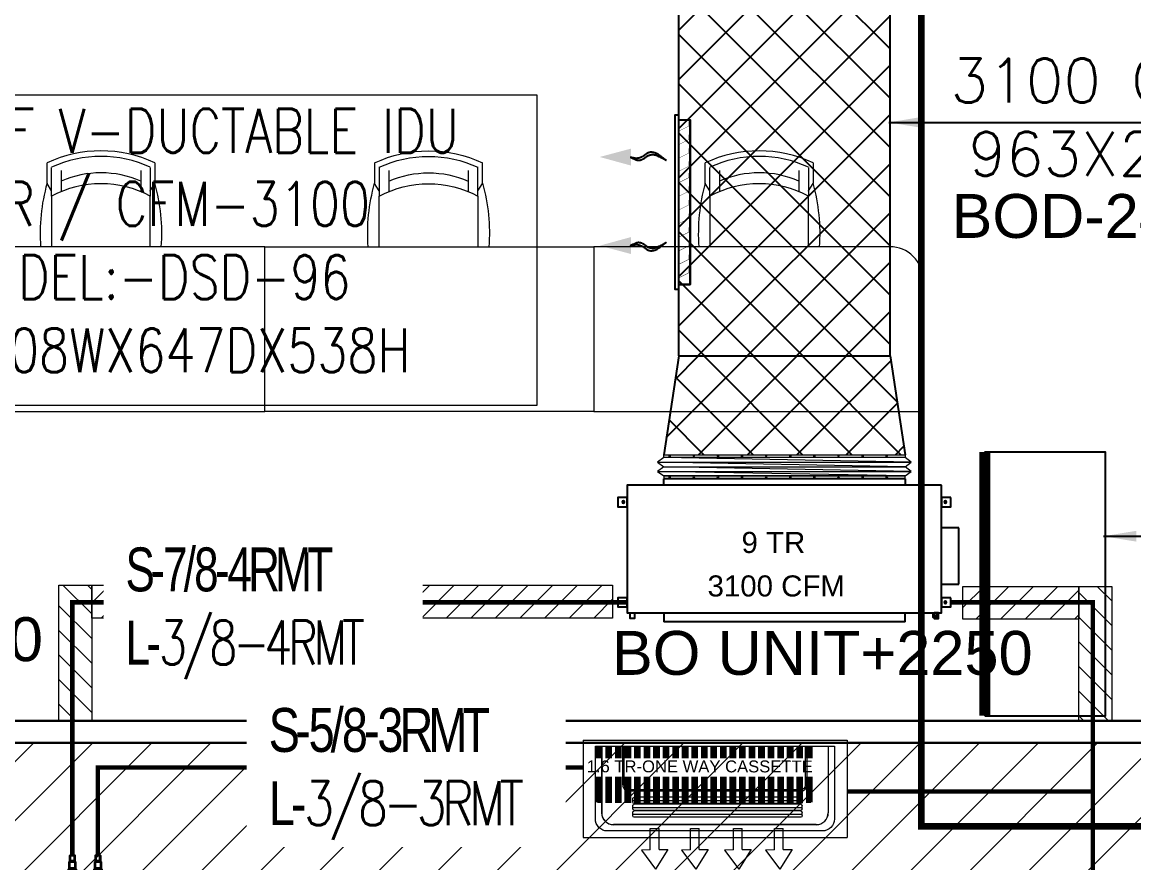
# Model space of a CAD drawing. Header units: millimetres. Extents: x 148480 to 578986, y 39883 to 155062.
# Drawn here: x 250752 to 255818, y 130197 to 134026 of the extents above; entities that cross this region are included whole.
import ezdxf

# ---------------------------------------------------------------- set-up
doc = ezdxf.new("R2010")
doc.units = ezdxf.units.MM
for name, pattern in [('CENTER', [2, 1.25, -0.25, 0.25, -0.25]), ('CENTERX2', [4, 2.5, -0.5, 0.5, -0.5]), ('CONTINOUS', [0]), ('HIDDEN', [0.375, 0.25, -0.125])]:
    doc.linetypes.add(name, pattern=pattern)
for name, color, linetype in [('2', 7, 'Continuous'), ('CEN', 252, 'CENTER'), ('Flooring', 44, 'Continuous'), ('FRESH AIRDUCT', 3, 'Continuous'), ('Hatch 01_UC', 7, 'Continuous'), ('HVAC-SECTIONS', 7, 'Continuous'), ('Layer2', 4, 'Continuous'), ('Layer4', 6, 'Continuous'), ('M HVAC DRAIN PIPE', 30, 'Continuous'), ('M-HVAC ELLIPTICAL DUCT', 6, 'Continuous'), ('M-HVAC SPIRAL DUCT', 4, 'Continuous'), ('M-HVAC VRV PIPE', 4, 'Continuous'), ('M-HVAC-AC TEXT', 255, 'Continuous'), ('M-HVAC-BOF', 6, 'Continuous'), ('M-HVAC-EADUCT', 140, 'Continuous'), ('M-HVAC-ELEPTICAL DUCT', 6, 'Continuous'), ('M-HVAC-GRIL', 6, 'Continuous'), ('M-HVAC-SUPP', 4, 'Continuous'), ('M-HVAC-TEXT', 7, 'Continuous'), ('M-LP-VRF-EQUIP', 1, 'Continuous')]:
    doc.layers.add(name, color=color, linetype=linetype)
for name, color, linetype, lineweight in [('CB-AC CABLE TRAY', 213, 'Continuous', 15), ('I-PART-GYP', 6, 'Continuous', 30), ('ID - MODULAR', 44, 'Continuous', 5), ('KDBS-SIDE THROW GRILLE', 1, 'Continuous', 18), ('M HVAC GRILLE', 6, 'Continuous', 13), ('M-HVAC-CANVAS', 8, 'Continuous', 0), ('M-HVAC-CASSETTE UNIT', 7, 'Continuous', 18), ('M-HVAC-EQUIP TEXT', 7, 'Continuous', 0), ('VRF -COPPER PIPE', 4, 'Continuous', 9), ('vrv text', 90, 'Continuous', 30)]:
    doc.layers.add(name, color=color, linetype=linetype, lineweight=lineweight)
doc.styles.add('ARAIL', font='arial.ttf')
doc.styles.add('HVAC TEXT', font='Romans.shx', dxfattribs={"width": 0.8, "height": 100})
doc.styles.add('R', font='romans.shx')
doc.styles.add('ROMAND', font='romand__.ttf')
doc.styles.add('romans', font='stylu.ttf', dxfattribs={"height": 125})
doc.styles.get("Standard").update_dxf_attribs({"font": 'arial.ttf'})
doc.styles.add('VIJETH', font='swiss.ttf')
doc.dimstyles.new('Vayucon', dxfattribs={"dimtxt": 200, "dimasz": 150, "dimexe": 0, "dimexo": 0, "dimgap": 9e-05, "dimtad": 1, "dimdec": 0, "dimrnd": 5, "dimzin": 0, "dimdsep": 46, "dimtxsty": 'ROMAND', "dimcen": 90, "dimclrd": 42, "dimclre": 8, "dimclrt": 7, "dimadec": 0, "dimazin": 0, "dimtfac": 1, "dimtdec": 0, "dimtofl": 0, "dimtmove": 1, "dimatfit": 0, "dimfxl": 1, "dimtolj": 1, "dimtzin": 0, "dimarcsym": 0})

# ---------------------------------------------------------------- blocks, each defined once
blk = doc.blocks.new('GFC1')
at = {"layer": 'CEN', "color": 8, "linetype": 'HIDDEN', "lineweight": 0, "ltscale": 1500}
blk.add_lwpolyline([(329752.1, 135448.5), (327482.2, 135448.5), (327482.2, 131348.5), (329752.2, 131348.5)], dxfattribs=at)
at = {"layer": 'Flooring', "color": 8, "linetype": 'HIDDEN', "ltscale": 1500}
blk.add_lwpolyline([(328672.2, 130068.3, 1.540604), (310717.1, 129143.3, 0.119203), (311634.4, 128071.9, -0.704413), (307490.1, 113767.5)], format="xyb", dxfattribs=at)
at = {"layer": 'I-PART-GYP', "color": 8, "linetype": 'CONTINOUS'}
for p, q in [((321383.6, 131829.5), (329522.2, 131829.5)), ((321483.6, 131729.5), (329522.2, 131729.5))]:
    blk.add_line(p, q, dxfattribs=at)
at = {"layer": 'ID - MODULAR', "color": 8, "ltscale": 500}
for p, q in [((323497.2, 134277.7), (323497.2, 134370.9)), ((323989.2, 134370.9), (323989.2, 134277.7)), ((324990.2, 134370.9), (324990.2, 134277.7)), ((325482.2, 134277.7), (325482.2, 134370.9)), ((326497.2, 134277.7), (326497.2, 134370.9)), ((326989.2, 134370.9), (326989.2, 134277.7)), ((323518.3, 134219.8), (323518.3, 134350.6)), ((323968, 134350.6), (323968, 134219.8)), ((325011.3, 134350.6), (325011.3, 134219.8)), ((325461, 134219.8), (325461, 134350.6)), ((326518.3, 134219.8), (326518.3, 134350.6)), ((326968, 134350.6), (326968, 134219.8)), ((323518.3, 134243.5), (323497.2, 134277.7)), ((323968, 134243.5), (323989.2, 134277.7)), ((325011.3, 134243.5), (324990.2, 134277.7)), ((325461, 134243.5), (325482.2, 134277.7)), ((326518.3, 134243.5), (326497.2, 134277.7)), ((326968, 134243.5), (326989.2, 134277.7)), ((323518.3, 134241.8), (323518.3, 134243.5)), ((323518.3, 134219.8), (323518.3, 133988.7)), ((323968, 134241.8), (323968, 134243.5)), ((323968, 133988.7), (323968, 134219.8)), ((325011.3, 134241.8), (325011.3, 134243.5)), ((325011.3, 133988.7), (325011.3, 134219.8)), ((325461, 134241.8), (325461, 134243.5)), ((325461, 134219.8), (325461, 133988.7)), ((326518.3, 134241.8), (326518.3, 134243.5)), ((326518.3, 134219.8), (326518.3, 133988.7)), ((326968, 134241.8), (326968, 134243.5)), ((326968, 133988.7), (326968, 134219.8))]:
    blk.add_line(p, q, dxfattribs=at)
at = {"layer": 'ID - MODULAR', "color": 8, "ltscale": 500, "extrusion": (0, 0, -1)}
for p, q in [((323562.1, 134336.7), (323562.1, 134240.3)), ((323924.2, 134336.7), (323924.2, 134240.3)), ((325055.1, 134336.7), (325055.1, 134240.3)), ((325417.2, 134336.7), (325417.2, 134240.3)), ((326562.1, 134336.7), (326562.1, 134240.3)), ((326924.2, 134336.7), (326924.2, 134240.3))]:
    blk.add_line(p, q, dxfattribs=at)
at = {"layer": 'ID - MODULAR', "color": 8, "ltscale": 500}
for points in [[(324489.7, 133238.7), (324489.7, 133988.7), (322989.7, 133988.7), (322989.7, 133238.7)], [(324489.7, 133238.7), (324489.7, 133988.7), (325989.7, 133988.7), (325989.7, 133238.7)]]:
    blk.add_lwpolyline(points, close=True, dxfattribs=at)
blk.add_lwpolyline([(327489.7, 133238.7), (327489.7, 133838.7, 0.414214), (327339.7, 133988.7), (325989.7, 133988.7), (325989.7, 133238.7)], format="xyb", close=True, dxfattribs=at)
for centre, major_axis, start_param, end_param in [((323743.2, 133844.7), (0, -580.8), 2.704257, 3.578932), ((323743.2, 133869.7), (0, 530.9), 5.845838, 6.720513), ((326743.2, 133844.7), (0, -580.8), 2.704257, 3.578932), ((326743.2, 133869.7), (0, 530.9), 5.845838, 6.720513), ((323743.2, 133869.7), (0, 455.9), 5.8748, 6.691551), ((326743.2, 133869.7), (0, 455.9), 5.8748, 6.691551), ((324304.3, 134050.4), (0, -838.5), 4.437818, 4.785935), ((323743.2, 133794.8), (0, -480.9), 2.65511, 3.628104), ((323182, 134050.4), (0, -838.5), 1.49727, 1.845387), ((327304.3, 134050.4), (0, -838.5), 4.437818, 4.785935), ((326743.2, 133794.8), (0, -480.9), 2.65511, 3.628104), ((326182, 134050.4), (0, -838.5), 1.49727, 1.845387)]:
    blk.add_ellipse(centre, major_axis=major_axis, ratio=1, start_param=start_param, end_param=end_param, dxfattribs=at)
at = {"layer": 'ID - MODULAR', "color": 8, "ltscale": 500, "extrusion": (0, 0, -1)}
for centre, major_axis, start_param, end_param in [((325236.2, 133844.7), (0, -580.8), 2.704257, 3.578932), ((325236.2, 133869.7), (0, 530.9), 5.845838, 6.720513), ((325236.2, 133869.7), (0, 455.9), 5.8748, 6.691551), ((325797.3, 134050.4), (0, -838.5), 1.49727, 1.845387), ((325236.2, 133794.8), (0, -480.9), 2.65511, 3.628104), ((324675, 134050.4), (0, -838.5), 4.437818, 4.785935)]:
    blk.add_ellipse(centre, major_axis=major_axis, ratio=1, start_param=start_param, end_param=end_param, dxfattribs=at)
blk = doc.blocks.new('celling')
at = {"layer": 'Hatch 01_UC', "linetype": 'Continuous', "lineweight": 0, "transparency": 33554597}
h = blk.add_hatch(dxfattribs=at)
h.set_pattern_fill('ANSI31', color=8, scale=60, angle=180)
h.set_pattern_definition([(225, (448118.9, 85860.92), (134.70384, -134.70384), [])])
h.paths.add_polyline_path([(331253.3, 73485.7), (339095.2, 73485.7), (339095.2, 78696.9), (331253.3, 78696.9)])
h.paths.add_polyline_path([(333127.6, 75204.9), (333127.6, 77688.9), (337217.9, 77688.9), (337217.9, 75204.9)], flags=16)
at = {"layer": 'Hatch 01_UC', "color": 8, "linetype": 'Continuous', "lineweight": 0}
blk.add_lwpolyline([(331253.3, 78696.9), (339095.2, 78696.9), (339095.2, 73485.7), (331253.3, 73485.7)], close=True, dxfattribs=at)
blk = doc.blocks.new('BEAM')
at = {"layer": 'CEN', "color": 11, "linetype": 'HIDDEN', "lineweight": 0, "ltscale": 1500, "const_width": 30}
blk.add_lwpolyline([(389752.1, 135448.5), (387482.2, 135448.5), (387482.2, 131348.5), (389752.2, 131348.5)], dxfattribs=at)
blk = doc.blocks.new('BEE')
at = {"layer": 'M-HVAC VRV PIPE', "linetype": 'Continuous'}
blk.add_blockref('BEAM', (0, 0), dxfattribs=at)
blk = doc.blocks.new('RAAAA')
at = {"linetype": 'Continuous', "ltscale": 1000}
for points in [[(363, 0, 0), (363, 0, 0), (364, 0, 0), (364, 0, 0), (365, 0, 0), (366, 0, 0), (367, -1, 0), (368, -1, 0), (369, -1, 0), (371, -1, 0), (373, -2, 0), (374, -2, 0), (377, -2, 0), (379, -3, 0), (381, -3, 0), (384, -4, 0), (387, -4, 0), (390, -5, 0), (393, -5, 0), (397, -6, 0), (400, -6, 0), (404, -7, 0), (408, -8, 0), (412, -8, 0), (416, -9, 0), (421, -10, 0), (421, -10, 0), (425, -11, 0), (430, -11, 0), (435, -11, 0), (439, -11, 0), (444, -11, 0), (449, -11, 0), (454, -10, 0), (459, -10, 0), (464, -9, 0), (468, -7, 0), (473, -6, 0), (478, -4, 0), (483, -2, 0), (488, 0, 0), (494, 2, 0), (499, 4, 0), (504, 7, 0), (509, 10, 0), (514, 13, 0), (519, 16, 0), (525, 20, 0), (530, 24, 0), (535, 28, 0), (541, 32, 0), (546, 36, 0), (546, 36, 0), (552, 40, 0), (557, 44, 0), (563, 48, 0), (568, 51, 0), (574, 54, 0), (580, 56, 0), (586, 58, 0), (592, 60, 0), (598, 61, 0), (604, 62, 0), (610, 62, 0), (616, 62, 0), (622, 62, 0), (628, 61, 0), (635, 60, 0), (641, 59, 0), (648, 57, 0), (654, 55, 0), (661, 52, 0), (668, 49, 0), (675, 46, 0), (681, 42, 0), (688, 38, 0), (695, 33, 0), (702, 28, 0), (702, 28, 0), (709, 23, 0), (716, 19, 0), (722, 14, 0), (728, 10, 0), (734, 5, 0), (740, 1, 0), (745, -2, 0), (750, -6, 0), (755, -9, 0), (759, -13, 0), (763, -15, 0), (767, -18, 0), (771, -21, 0), (774, -23, 0), (777, -25, 0), (779, -27, 0), (782, -29, 0), (784, -31, 0), (786, -32, 0), (787, -33, 0), (789, -34, 0), (790, -35, 0), (790, -35, 0), (791, -35, 0), (791, -36, 0)], [(363, 0, 0), (363, 0, 0), (364, 0, 0), (364, 0, 0), (365, -1, 0), (366, -1, 0), (367, -2, 0), (368, -2, 0), (369, -3, 0), (371, -4, 0), (373, -5, 0), (374, -5, 0), (377, -6, 0), (379, -8, 0), (381, -9, 0), (384, -10, 0), (387, -12, 0), (390, -13, 0), (393, -15, 0), (397, -16, 0), (400, -18, 0), (404, -20, 0), (408, -22, 0), (412, -24, 0), (416, -26, 0), (421, -28, 0), (421, -28, 0), (425, -30, 0), (430, -32, 0), (435, -34, 0), (439, -35, 0), (444, -36, 0), (449, -37, 0), (454, -37, 0), (459, -38, 0), (464, -38, 0), (468, -37, 0), (473, -37, 0), (478, -36, 0), (483, -35, 0), (488, -33, 0), (494, -32, 0), (499, -30, 0), (504, -28, 0), (509, -25, 0), (514, -22, 0), (519, -19, 0), (525, -16, 0), (530, -13, 0), (535, -9, 0), (541, -5, 0), (546, 0, 0), (546, 0, 0), (552, 4, 0), (557, 8, 0), (563, 12, 0), (568, 15, 0), (574, 18, 0), (580, 21, 0), (586, 23, 0), (592, 25, 0), (598, 27, 0), (604, 28, 0), (610, 29, 0), (616, 30, 0), (622, 30, 0), (628, 31, 0), (635, 30, 0), (641, 30, 0), (648, 29, 0), (654, 28, 0), (661, 26, 0), (668, 24, 0), (675, 22, 0), (681, 20, 0), (688, 17, 0), (695, 14, 0), (702, 10, 0), (702, 10, 0), (709, 7, 0), (716, 3, 0), (722, 0, 0), (728, -3, 0), (734, -6, 0), (740, -9, 0), (745, -12, 0), (750, -14, 0), (755, -17, 0), (759, -19, 0), (763, -21, 0), (767, -23, 0), (771, -25, 0), (774, -27, 0), (777, -28, 0), (779, -30, 0), (782, -31, 0), (784, -32, 0), (786, -33, 0), (787, -34, 0), (789, -34, 0), (790, -35, 0), (790, -35, 0), (791, -35, 0), (791, -36, 0)]]:
    blk.add_polyline3d(points, dxfattribs=at)
blk.add_solid([(373, 101), (0, 0), (373, -101)], dxfattribs=at)
blk = doc.blocks.new('600X200 SIDE THROW GRILLE')
at = {"layer": 'M-HVAC-GRIL', "linetype": 'ByBlock'}
blk.add_lwpolyline([(375, -5), (396.4, -5), (396.4, 12.1), (-396.4, 12.1), (-396.4, -5), (-375, -5), (375, -5), (375, -56.4), (-375, -56.4), (-375, -5), (-375, -56.4), (375, -56.4), (375, -56.4)], dxfattribs=at)
at = {"layer": 'M-HVAC-GRIL', "lineweight": 0, "const_width": 1.71}
for points in [[(-364.6, -8.9), (-343.2, -8.9), (-321.8, -51.7), (-300.3, -51.7)], [(-303.2, -8.9), (-281.8, -8.9), (-260.3, -51.7), (-238.9, -51.7)], [(-241.8, -8.9), (-220.3, -8.9), (-198.9, -51.7), (-177.5, -51.7)], [(-179.6, -8.9), (-158.2, -8.9), (-136.8, -51.7), (-115.3, -51.7)], [(-117.5, -8.9), (-96, -8.9), (-74.6, -51.7), (-53.2, -51.7)], [(-55.3, -8.9), (-33.9, -8.9), (-12.5, -51.7), (9, -51.7)], [(6.8, -8.9), (28.2, -8.9), (49.7, -51.7), (71.1, -51.7)], [(69, -8.9), (90.4, -8.9), (111.8, -51.7), (133.2, -51.7)], [(120.6, -8.9), (142.1, -8.9), (163.5, -51.7), (184.9, -51.7)], [(180.8, -8.9), (202.2, -8.9), (223.6, -51.7), (245.1, -51.7)], [(242.2, -8.9), (263.6, -8.9), (285.1, -51.7), (306.5, -51.7)], [(303.6, -8.9), (325.1, -8.9), (346.5, -51.7), (367.9, -51.7)]]:
    blk.add_lwpolyline(points, dxfattribs=at)
at = {"layer": 'M-HVAC-SUPP'}
for p, xscale, yscale, zscale, rotation in [((-198.5, 355.3), -0.3839999997941415, 0.3839999997941436, 0.3839999997941436, 90.2028781887322), ((205.5, 355.3), 0.3839999997941415, 0.3839999997941415, 0.3839999997941415, 269.7971218112675)]:
    blk.add_blockref('RAAAA', p, dxfattribs=dict(at, xscale=xscale, yscale=yscale, zscale=zscale, rotation=rotation))
blk = doc.blocks.new('jyfhg')
at = {"layer": 'KDBS-SIDE THROW GRILLE', "xscale": -1, "rotation": 90.00000000000006}
blk.add_blockref('600X200 SIDE THROW GRILLE', (-100, -325), dxfattribs=at)
blk = doc.blocks.new('*U78')
for points in [[(-89, 100), (912.1, 100), (912.1, 88), (-89, 88)], [(912.1, 50), (937.1, 69), (912.1, 88), (-89, 88), (-114, 69), (-89, 50), (-114, 31), (-89, 12), (912.1, 12), (937.1, 31)], [(-89, 0), (912.1, 0), (912.1, 12), (-89, 12)]]:
    blk.add_lwpolyline(points, close=True)
blk.add_lwpolyline([(912.1, 12), (-114, 31), (937.1, 31), (-89, 50), (912.1, 50), (-114, 69), (937.1, 69), (-89, 88)])
at = {"color": 8}
for centre in [(-64, 94), (36, 94), (136, 94), (236, 94), (336, 94), (436, 94), (536, 94), (636, 94), (736, 94), (836, 94), (-64, 6), (36, 6), (136, 6), (236, 6), (336, 6), (436, 6), (536, 6), (636, 6), (736, 6), (836, 6)]:
    blk.add_circle(centre, 2.5, dxfattribs=at)
blk = doc.blocks.new('*U138')
at = {"layer": 'CB-AC CABLE TRAY', "true_color": 0xa953a0}
h = blk.add_hatch(dxfattribs=at)
h.set_pattern_fill('ANSI31', color=215, scale=25)
h.set_pattern_definition([(45, (-904151.15, 1102758.81), (-56.1266008, 56.1266008), [])])
h.paths.add_polyline_path([(-88704.9, -150.4), (-88704.9, -0.4), (-88086.8, -0.4), (-88086.8, -150.4)])
at = {"layer": 'CB-AC CABLE TRAY', "color": 215, "true_color": 0xa953a0}
blk.add_lwpolyline([(-88704.9, -150.4), (-88704.9, -0.4), (-88086.8, -0.4), (-88086.8, -150.4)], close=True, dxfattribs=at)
blk = doc.blocks.new('*U189')
at = {"layer": 'CB-AC CABLE TRAY', "true_color": 0xa953a0}
h = blk.add_hatch(dxfattribs=at)
h.set_pattern_fill('ANSI31', color=215, scale=25)
h.set_pattern_definition([(45, (-902395.78, 1102758.81), (-56.1266008, 56.1266008), [])])
h.paths.add_polyline_path([(-88704.9, -150.4), (-88704.9, -0.4), (-86331.4, -0.4), (-86331.4, -150.4)])
at = {"layer": 'CB-AC CABLE TRAY', "color": 215, "true_color": 0xa953a0}
blk.add_lwpolyline([(-88704.9, -150.4), (-88704.9, -0.4), (-86331.4, -0.4), (-86331.4, -150.4)], close=True, dxfattribs=at)
blk = doc.blocks.new('*U191')
at = {"layer": 'CB-AC CABLE TRAY', "true_color": 0xa953a0}
h = blk.add_hatch(dxfattribs=at)
h.set_pattern_fill('ANSI31', color=215, scale=25)
h.set_pattern_definition([(45, (-904156.94, 1102758.81), (-56.1266008, 56.1266008), [])])
h.paths.add_polyline_path([(-88704.9, -150.4), (-88704.9, -0.4), (-88092.6, -0.4), (-88092.6, -150.4)])
at = {"layer": 'CB-AC CABLE TRAY', "color": 215, "true_color": 0xa953a0}
blk.add_lwpolyline([(-88704.9, -150.4), (-88704.9, -0.4), (-88092.6, -0.4), (-88092.6, -150.4)], close=True, dxfattribs=at)
blk = doc.blocks.new('*U190')
at = {"layer": 'CB-AC CABLE TRAY', "true_color": 0xa953a0}
h = blk.add_hatch(dxfattribs=at)
h.set_pattern_fill('ANSI31', color=215, scale=25)
h.set_pattern_definition([(45, (-904240.88, 1102758.81), (-56.1266008, 56.1266008), [])])
h.paths.add_polyline_path([(-88704.9, -150.4), (-88704.9, -0.4), (-88176.5, -0.4), (-88176.5, -150.4)])
at = {"layer": 'CB-AC CABLE TRAY', "color": 215, "true_color": 0xa953a0}
blk.add_lwpolyline([(-88704.9, -150.4), (-88704.9, -0.4), (-88176.5, -0.4), (-88176.5, -150.4)], close=True, dxfattribs=at)
blk = doc.blocks.new('Ductable inverter-8TR')
at = {"layer": 'M-LP-VRF-EQUIP', "color": 6, "linetype": 'CENTERX2', "lineweight": 5}
for p, q in [((722124.4, -338928.6), (722109.8, -338928.6)), ((722116.1, -338935.9), (722116.1, -338921.2)), ((722579.9, -338928.6), (722565.2, -338928.6)), ((722572.6, -338935.9), (722572.6, -338921.2)), ((722122.2, -340396.1), (722107.5, -340396.1)), ((722116.1, -340403.5), (722116.1, -340388.8)), ((722579.9, -340396.1), (722565.2, -340396.1)), ((722572.6, -340403.5), (722572.6, -340388.8))]:
    blk.add_line(p, q, dxfattribs=at)
at = {"layer": 'M-LP-VRF-EQUIP', "color": 190}
for p, q in [((722038.2, -339112.2), (722009.9, -339112.2)), ((722009.9, -340212.5), (722009.9, -339112.2)), ((722620.2, -339112.2), (722662.1, -339112.2)), ((722662.1, -340212.5), (722662.1, -339112.2)), ((722009.9, -340212.5), (722038.2, -340212.5)), ((722662.1, -340212.5), (722620.2, -340212.5))]:
    blk.add_line(p, q, dxfattribs=at)
at = {"layer": 'M-LP-VRF-EQUIP', "color": 3}
for p, q in [((722232.8, -340457.4), (722232.8, -340378.8)), ((722489.5, -340378.8), (722489.5, -340457.4)), ((722489.5, -340457.4), (722232.8, -340457.4))]:
    blk.add_line(p, q, dxfattribs=at)
at = {"layer": 'M-LP-VRF-EQUIP', "color": 4}
for points in [[(722095.2, -338945.8), (722095.2, -338903.9), (722137.1, -338903.9), (722137.1, -338945.8)], [(722551.6, -338945.8), (722551.6, -338903.9), (722593.5, -338903.9), (722593.5, -338945.8)], [(722095.2, -340420.8), (722095.2, -340378.8), (722137.1, -340378.8), (722137.1, -340420.8)], [(722551.6, -340420.8), (722551.6, -340378.8), (722593.5, -340378.8), (722593.5, -340420.8)]]:
    blk.add_lwpolyline(points, close=True, dxfattribs=at)
at = {"layer": 'M-LP-VRF-EQUIP', "color": 190}
blk.add_lwpolyline([(722038.2, -340378.8), (722038.2, -338945.8), (722620.2, -338945.8), (722620.2, -340378.8)], close=True, dxfattribs=at)
at = {"layer": 'M-LP-VRF-EQUIP', "color": 2}
blk.add_lwpolyline([(722620.2, -338959.9), (722620.2, -338979.9), (722646.4, -338979.9), (722646.4, -338959.9)], close=True, dxfattribs=at)
at = {"layer": 'M-LP-VRF-EQUIP', "color": 6}
blk.add_lwpolyline([(722641.1, -340357.8), (722641.1, -340341.2), (722620.2, -340341.2), (722620.2, -340357.8)], close=True, dxfattribs=at)
at = {"layer": 'M-LP-VRF-EQUIP', "color": 5}
blk.add_lwpolyline([(722635.9, -340354.5), (722635.9, -340344.5), (722620.2, -340344.5), (722620.2, -340354.5)], close=True, dxfattribs=at)
at = {"layer": 'M-LP-VRF-EQUIP', "color": 2}
blk.add_lwpolyline([(722641.1, -340344.7), (722646.4, -340344.7), (722646.4, -340364.8), (722620.2, -340364.8), (722620.2, -340344.7)], dxfattribs=at)
at = {"layer": 'M-LP-VRF-EQUIP', "color": 4}
for centre in [(722116.1, -338928.6), (722572.6, -338928.6), (722116.1, -340396.1), (722572.6, -340396.1)]:
    blk.add_circle(centre, 5.24, dxfattribs=at)
blk = doc.blocks.new('zw$4E06')
at = {"layer": 'vrv text'}
for points in [[(-121.1, 47.1), (-125.2, 47.1, 0.219765), (-200.2, 8.6), (-201.3, 7.2), (-202.6, 5.5), (-203.7, 4), (-204.8, 2.4, 0.042815), (-212.3, -11.4), (-213.2, -13.1), (-214, -14.9), (-214.7, -16.9), (-215.5, -18.7), (-216, -20.6), (-216.2, -21.1), (-216.5, -21.9), (-216.8, -22.4), (-217.1, -23), (-217.3, -23.6), (-218.4, -25.2), (-218.7, -25.5), (-219.1, -26.1), (-219.7, -26.5), (-220.2, -27), (-220.4, -27.4), (-221, -27.8), (-221.5, -28.3), (-222.1, -28.5), (-222.4, -28.9), (-223, -29.2), (-223.6, -29.4)], [(-121.1, 50.2), (-123.4, 50.2, 0.309599), (-218.4, -17.7), (-219.1, -19.5)], [(-121.1, 3.6), (-124.1, 3.6, 0.392074), (-177.9, -51.8), (-178.1, -53.3), (-177.9, -54.6, 0.393328), (-124.1, -110.1), (-121.1, -110.1)], [(-121.1, 0.5), (-122.6, 0.5), (-123.9, 0.4, 0.390764), (-175, -51.8), (-175, -54.6, 0.390298), (-123.9, -107), (-121.1, -107)], [(-231.4, -31.6), (-231.1, -31.8, 0.021844), (-210.1, -47.1), (-199.6, -53.3), (-205.4, -43)], [(-205.4, -63.6), (-199.6, -53.3), (-210, -59.8, 0.03043), (-231.1, -74.8), (-231.4, -75)], [(-121.1, -153.7), (-123.2, -153.7, -0.308139), (-215.5, -87.9), (-216, -86), (-216.2, -85.3), (-216.5, -84.9), (-216.8, -84.2), (-217.1, -83.6), (-217.3, -83.1), (-217.7, -82.6), (-218, -82), (-218.4, -81.6), (-218.7, -81.1), (-219.1, -80.5), (-219.7, -80.2), (-220.2, -79.8), (-220.4, -79.2), (-221, -78.7), (-221.5, -78.5), (-222.1, -78.1), (-222.4, -77.6, 0.112916), (-230.1, -75.2), (-230.7, -75), (-231.4, -75)], [(-121.1, -156.8), (-123.4, -156.8, -0.307918), (-218.4, -89), (-219.1, -87.1), (-219.1, -86.6), (-219.3, -86), (-219.7, -85.7), (-219.9, -85.1), (-220.2, -84.8), (-220.2, -84.2), (-220.6, -83.8), (-221, -83.5), (-221.2, -82.9), (-221.5, -82.7), (-221.9, -82.2), (-222.3, -81.8), (-222.6, -81.6), (-223, -81.3), (-223.3, -80.9), (-223.7, -80.7), (-224.3, -80.3), (-224.6, -80), (-225.2, -79.8), (-225.4, -79.6), (-225.9, -79.4), (-226.5, -79.2), (-226.8, -79), (-227.4, -78.7), (-228.5, -78.7), (-228.9, -78.5), (-229.4, -78.3), (-230.4, -78.3), (-230.9, -78.1), (-231.4, -78.1)]]:
    blk.add_lwpolyline(points, format="xyb", dxfattribs=at)
for points in [[(-206.3, -0.2), (-208.7, 2)], [(-202.4, 5.5), (-204.6, 7.7)], [(-198.3, 10.7), (-200.6, 13.1)], [(-193.9, 15.8), (-196, 17.8)], [(-189.2, 20.4), (-191.4, 22.8)], [(-184, 24.8), (-186.4, 27.2)], [(-178.9, 28.9), (-181.1, 31.2)], [(-173, 32.5), (-175.2, 34.8)], [(-167.1, 36), (-169.3, 38.2)], [(-160.7, 38.8), (-163.1, 41.3)], [(-153.9, 41.7), (-156.3, 43.9)], [(-146.7, 43.7), (-149.1, 46.3)], [(-139, 45.4), (-141.6, 48.1)], [(-130.5, 46.5), (-133.4, 49.4)], [(-130.5, -0.5), (-133.3, 2.2)], [(-122.1, 0.4), (-125, 3.5)], [(-121.7, 47.1), (-124.8, 50.2)], [(-76.5, 50.2), (-76.5, 53.3), (-103.7, 53.3), (-109, 50.2), (-121.1, 50.2)], [(-102.8, 50.2), (-108.1, 47.1), (-121.1, 47.1)], [(-121.1, 3.5), (-121.1, 47.1)], [(-121.1, 3.5), (-108.1, 3.5), (-102.8, 0.4), (-76.5, 0.4), (-76.5, -2.8), (-103.7, -2.8), (-109, 0.4), (-121.1, 0.4)], [(-112.7, 0.4), (-115.8, 3.5)], [(-112.1, 47.1), (-115.3, 50.2)], [(-108.1, 3.5), (-108.1, 47.1)], [(-104.8, 49.1), (-107, 51.3)], [(-100, -2.8), (-103.9, 0.9)], [(-103, 1.7), (-103, 48.5)], [(-102.8, 50.2), (-102.8, 39.7)], [(-76.5, 0.4), (-76.5, 50.2), (-102.8, 50.2), (-102.8, 0.4)], [(-102.8, 47.2), (-102.8, 0.2)], [(-102.8, 45.4), (-102.8, 2.7)], [(-102.6, 48.4), (-5, 48.4), (-2.6, 50), (0, 50)], [(-102.6, 1.5), (-102.6, 48.4)], [(0.2, 47.2), (-1.8, 47.2), (-4.2, 45.9), (-102.6, 45.9)], [(-4.2, 45.9), (-4.2, 4.2), (-102.6, 4.2)], [(0, 0), (-2.6, 0), (-5, 1.5), (-102.6, 1.5)], [(-96.5, 50.2), (-99.6, 53.3)], [(-90.8, -2.8), (-93.9, 0.4)], [(-87.1, 50.2), (-90.3, 53.3)], [(-81.2, -2.8), (-84.4, 0.4)], [(-77.8, 50.2), (-80.9, 53.3)], [(-76.5, 50.2), (-76.5, 39.7)], [(-25.5, 45.9), (-33.3, 45.9)], [(-25.5, 4.2), (-33.3, 4.2)], [(-4.2, 4.2), (-1.8, 2.7)], [(-1.8, 47.2), (-1.8, 2.7), (0, 2.7)], [(151.5, 48.4), (72.8, 48.4), (70.2, 50), (-0.9, 50)], [(69.7, 2.7), (-0.7, 2.7)], [(0, 47.2), (69.7, 47.2), (71.9, 45.9), (150.7, 45.9), (157.9, 41.6), (196.1, 41.6), (203.3, 37.7), (203.3, 12.7), (196.1, 8.5), (157.9, 8.5), (150.7, 4.2), (71.9, 4.2), (69.7, 2.7)], [(0, 0), (70.2, 0)], [(69.7, 47.2), (69.7, 2.7)], [(70.2, 0), (72.8, 1.5), (151.5, 1.5), (158.7, 5.7), (196.1, 5.7), (203.3, 9.9), (235.9, 9.9), (235.9, 40.3), (203.3, 40.3), (196.1, 44.3)], [(71.9, 45.9), (71.9, 4.2)], [(93.4, 45.9), (101.1, 45.9)], [(93.4, 4.2), (101.1, 4.2)], [(150.7, 45.9), (150.7, 4.2)], [(158.7, 44.3), (151.5, 48.4)], [(157.9, 41.6), (157.9, 8.5)], [(196.1, 44.3), (158.7, 44.3)], [(196.1, 41.6), (196.1, 8.5)], [(203.3, 37.7), (235.9, 37.7)], [(203.3, 12.7), (235.9, 12.7)], [(-500.2, -74.1), (-500.2, -32.3), (-507.4, -36.8), (-545.4, -36.8), (-545.4, -34)], [(-545.4, -34), (-507.9, -34)], [(-545.4, -36.8), (-545.4, -69.9)], [(-507.9, -34), (-500.8, -29.8)], [(-507.4, -36.8), (-507.4, -69.9)], [(-500.8, -29.8), (-422.1, -29.8)], [(-349.3, -31.1), (-419, -31.1), (-421.4, -32.3), (-500.2, -32.3)], [(-442.7, -32.3), (-450.4, -32.3)], [(-422.1, -29.8), (-419.5, -28.3)], [(-421.4, -32.3), (-421.4, -74.1), (-419, -75.6)], [(-419.5, -28.3), (-348.4, -28.3)], [(-419, -31.1), (-419, -75.6), (-348.5, -75.6)], [(-349.5, -31.1), (-347.5, -31.1), (-345.2, -32.3), (-246.7, -32.3)], [(-246.7, -29.8), (-344.3, -29.8), (-346.9, -28.3), (-349.3, -28.3)], [(-347.5, -31.1), (-347.5, -75.6), (-349.3, -75.6)], [(-345.2, -32.3), (-345.2, -74.1), (-246.7, -74.1)], [(-323.7, -32.3), (-316, -32.3)], [(-240.6, -28.5), (-246.2, -25.2), (-273.2, -25.2), (-273.2, -28.5), (-246.9, -28.5), (-241.6, -31.6)], [(-272.1, -28.5), (-273.2, -27.4)], [(-273.2, -28.5), (-273.2, -41)], [(-273.2, -78.1), (-273.2, -28.5)], [(-262.7, -28.5), (-265.8, -25.2)], [(-253.1, -28.5), (-256.4, -25.2)], [(-240.8, -31.6), (-247.1, -25.2)], [(-246.9, -75.6), (-246.9, -28.3), (-246.9, -75.6)], [(-246.9, -28.5), (-246.9, -41)], [(-246.9, -78.1), (-246.9, -28.5)], [(-246.7, -76.7), (-246.7, -29.8)], [(-246.7, -76.8), (-246.7, -29.8)], [(-241.6, -75), (-241.6, -31.6)], [(-241.6, -31.6), (-231.4, -31.6)], [(-240.6, -28.5), (-231.4, -28.5)], [(-231.3, -31.6), (-234.4, -28.5)], [(-231.4, -28.5), (-229.8, -28.5), (-229.4, -28.3), (-228.9, -28.3), (-228.5, -28.1), (-227.8, -27.9), (-227.4, -27.8), (-226.8, -27.6), (-226.5, -27.4), (-225.9, -27.4), (-225.4, -27), (-225.2, -26.8), (-224.6, -26.5), (-224.3, -26.3), (-223.7, -26.1), (-223, -25.4), (-222.6, -25.2), (-222.3, -24.6), (-221.9, -24.3), (-221.5, -24.1), (-221.2, -23.6), (-221, -23.2), (-220.6, -22.8), (-220.2, -22.3), (-220.2, -22.1), (-219.9, -21.5), (-219.7, -21.1), (-219.3, -20.6), (-219.1, -20), (-219.1, -19.7)], [(-228.9, -31.4), (-229.6, -31.6), (-231.4, -31.6)], [(-223.9, -29.6), (-226.1, -27.4)], [(-218.6, -25.4), (-221, -23.2)], [(-215.5, -19), (-218, -16.8)], [(-216, -21), (-216, -20.6)], [(-212.9, -12.5), (-215.1, -10.1)], [(-209.7, -6.3), (-211.9, -3.9)], [(-174.5, -60.1), (-177.9, -56.6)], [(-174.8, -50.4), (-177.6, -47.6)], [(-173.7, -42.1), (-176.3, -39.5)], [(-171.1, -73), (-176.1, -68)], [(-171.7, -34.8), (-174.1, -32.3)], [(-168.8, -28.3), (-171, -25.9)], [(-165.1, -22.4), (-167.5, -20.2)], [(-160.9, -17.3), (-163.3, -15.1)], [(-156.3, -12.7), (-158.3, -10.5)], [(-150.7, -8.5), (-153.1, -6.3)], [(-144.7, -5.1), (-147.1, -2.8)], [(-138.3, -2.4), (-140.6, 0)], [(-545.4, -69.9), (-507.4, -69.9), (-500.2, -74.1), (-421.4, -74.1)], [(-545.4, -72.6), (-545.4, -69.9)], [(-507.9, -72.6), (-545.4, -72.6)], [(-500.8, -76.8), (-507.9, -72.6)], [(-422.1, -76.8), (-500.8, -76.8)], [(-442.7, -74.1), (-450.4, -74.1)], [(-419.5, -78.1), (-422.1, -76.8)], [(-349.3, -78.1), (-419.5, -78.1)], [(-349.3, -78.1), (-346.9, -78.1)], [(-345.2, -74.1), (-347.5, -75.6)], [(-346.9, -78.1), (-344.3, -76.8)], [(-344.3, -76.8), (-246.7, -76.8)], [(-323.7, -74.1), (-316, -74.1)], [(-231.4, -75), (-241.6, -75), (-246.9, -78.1), (-273.2, -78.1), (-273.2, -81.4), (-246.2, -81.4), (-240.6, -78.1), (-231.4, -78.1)], [(-266.4, -81.4), (-269.3, -78.1)], [(-256.8, -81.4), (-259.9, -78.1)], [(-247.4, -81.4), (-250.6, -78.1)], [(-241, -78.5), (-243.2, -76.1)], [(-231.6, -78.1), (-235, -75)], [(-217.3, -83.3), (-223.3, -77.2)], [(-210, -99.8), (-216.5, -93.4)], [(-216, -86), (-216, -85.8)], [(-183.3, -136.2), (-204.1, -115.4)], [(-153.1, -100.4), (-168, -85.3)], [(-124.7, -110.1), (-127.9, -106.6)], [(-76.5, -107), (-76.5, -103.9), (-103.7, -103.9), (-109, -107), (-121.1, -107)], [(-121.1, -153.7), (-121.1, -110.1), (-108.1, -110.1), (-102.8, -107), (-76.5, -107)], [(-115.1, -110.1), (-118.2, -107)], [(-106.6, -109.2), (-109, -107)], [(-108.1, -153.7), (-108.1, -110.1)], [(-103, -108.1), (-5.3, -108.1), (-2.9, -106.4), (-0.4, -106.4)], [(-103, -155), (-103, -108.1)], [(-0.2, -109.4), (-2.2, -109.4), (-4.6, -110.5), (-103, -110.5)], [(-4.6, -110.5), (-4.6, -152.4), (-103, -152.4)], [(-102.8, -107), (-102.8, -118.2)], [(-102.8, -156.8), (-102.8, -107)], [(-102.8, -156.8), (-102.8, -109.9)], [(-99.4, -107), (-102.4, -103.9)], [(-90.1, -107), (-93.2, -103.9)], [(-80.5, -107), (-83.6, -103.9)], [(-76.5, -107), (-76.5, -118.2)], [(-76.5, -156.8), (-76.5, -107)], [(-26.1, -110.5), (-33.6, -110.5)], [(-2.2, -153.7), (-2.2, -109.4)], [(151.1, -108.1), (72.4, -108.1), (69.8, -106.4), (-1.3, -106.4)], [(-0.4, -109.4), (69.3, -109.4), (71.5, -110.5), (150.4, -110.5)], [(69.3, -109.4), (69.3, -153.7)], [(71.5, -110.5), (71.5, -152.4)], [(93, -110.5), (100.7, -110.5)], [(150.4, -110.5), (150.4, -152.4)], [(150.4, -110.5), (157.5, -114.9), (195.8, -114.9), (202.9, -118.9), (202.9, -143.9), (195.8, -148.2)], [(158.3, -112.1), (151.1, -108.1)], [(157.5, -114.9), (157.5, -148.2)], [(195.8, -112.1), (158.3, -112.1)], [(195.8, -112.1), (202.9, -116.2), (235.3, -116.2), (235.3, -146.5), (202.9, -146.5), (195.8, -150.7)], [(195.8, -114.9), (195.8, -148.2)], [(202.9, -118.9), (235.3, -118.9)], [(-161.2, -148.9), (-167.7, -142.3)], [(-146.9, -153.5), (-151.5, -148.9)], [(-135.3, -155.9), (-139, -152)], [(-124.8, -156.8), (-128.1, -153.3)], [(-109, -156.8), (-103.7, -159.9), (-76.5, -159.9), (-76.5, -156.8), (-102.8, -156.8), (-108.1, -153.7), (-121.1, -153.7)], [(-121.1, -156.8), (-109, -156.8)], [(-115.4, -156.8), (-118.4, -153.7)], [(-102.8, -159.9), (-109.2, -153.7)], [(-5.3, -155), (-103, -155)], [(-93.4, -159.9), (-96.5, -156.8)], [(-84, -159.9), (-87.1, -156.8)], [(-76.5, -158.1), (-77.8, -156.8)], [(-26.1, -152.4), (-33.6, -152.4)], [(-2.9, -156.5), (-5.3, -155)], [(-4.6, -152.4), (-2.2, -153.7), (-0.4, -153.7)], [(-0.4, -156.5), (-2.9, -156.5)], [(69.3, -153.7), (-1.1, -153.7)], [(-0.4, -156.5), (69.8, -156.5)], [(195.8, -148.2), (157.5, -148.2), (150.4, -152.4), (71.5, -152.4), (69.3, -153.7)], [(69.8, -156.5), (72.4, -155)], [(72.4, -155), (151.1, -155), (158.3, -150.7), (195.8, -150.7)], [(93, -152.4), (100.7, -152.4)], [(202.9, -143.9), (235.3, -143.9)]]:
    blk.add_lwpolyline(points, dxfattribs=at)
for points in [[(-223.6, -29.4), (-225.2, -30.8), (-226.7, -30.6), (-228.9, -31.4)], [(-205.4, -43), (-209.5, -36), (-212.2, -28.2), (-216, -21)], [(-216, -85.8), (-212.5, -78.4), (-209.1, -70.9), (-205.4, -63.6)]]:
    blk.add_open_spline(points, degree=3, dxfattribs=at)
blk = doc.blocks.new('1WAY 1.6TR')
at = {"layer": '2', "linetype": 'Continuous', "transparency": 33554610}
h = blk.add_hatch(dxfattribs=at)
h.set_pattern_fill('ANSI34', color=256, scale=2.28463, angle=45)
h.set_pattern_definition([(90, (210763.217, -26120.878), (-43.522201, 1e-14), []), (90, (210770.47, -26113.624), (-43.522201, 1e-14), []), (90, (210777.725, -26106.37), (-43.522201, 1e-14), []), (90, (210784.98, -26099.117), (-43.522201, 1e-14), [])])
h.paths.add_polyline_path([(314142.7, 101654.8), (314142.7, 101600.2), (313145.2, 101600.2), (313145.2, 101654.8)])
h.paths.add_polyline_path([(313166.1, 101396.8), (313162, 101397.3), (313158.1, 101398.4), (313154.5, 101400.4), (313151.3, 101403), (313148.7, 101406.1), (313146.8, 101409.8), (313145.6, 101413.7), (313145.2, 101417.8), (313145.2, 101515.4), (314142.7, 101515.4), (314142.7, 101417.8), (314142.3, 101413.7), (314141.1, 101409.8), (314139.1, 101406.1), (314136.5, 101403), (314133.4, 101400.4), (314129.8, 101398.4), (314125.8, 101397.3), (314121.7, 101396.8)])
at = {"layer": 'M-HVAC-CASSETTE UNIT', "color": 200}
for p, q in [((313091.4, 101682.5), (314295.4, 101682.5)), ((313091.4, 101682.5), (313091.4, 101239)), ((314295.4, 101682.5), (314295.4, 101239)), ((313091.4, 101239), (314295.4, 101239))]:
    blk.add_line(p, q, dxfattribs=at)
at = {"layer": 'M-HVAC-CASSETTE UNIT', "color": 222, "extrusion": (-2.43462e-18, -5.4e-15, -1)}
for p, q in [((313147.5, 101323.7), (313147.5, 101654.8)), ((314237.2, 101654.8), (314237.2, 101323.7)), ((314182.8, 101269.3), (313201.8, 101269.3))]:
    blk.add_line(p, q, dxfattribs=at)
at = {"layer": 'M-HVAC-CASSETTE UNIT', "color": 222}
for p, q in [((313147.5, 101654.8), (314237.2, 101654.8)), ((313272.3, 101479.2), (313272.3, 101654.8)), ((313279.3, 101479.2), (313279.3, 101654.8)), ((314105.4, 101479.2), (314105.4, 101654.8)), ((314112.4, 101479.2), (314112.4, 101654.8)), ((313300.2, 101458.3), (314084.5, 101458.3)), ((313300.2, 101451.3), (314084.5, 101451.3))]:
    blk.add_line(p, q, dxfattribs=at)
at = {"layer": 'M-HVAC-CASSETTE UNIT', "color": 3, "extrusion": (-2.43462e-18, -5.4e-15, -1)}
for p, q in [((313175.8, 101654.8), (313175.8, 101352.1)), ((313176.2, 101654.8), (313176.2, 101352.1)), ((314208.5, 101654.8), (314208.5, 101352.1)), ((314208.8, 101654.8), (314208.8, 101352.1)), ((314154.4, 101298.1), (313230.2, 101298.1)), ((314154.4, 101297.7), (313230.2, 101297.7))]:
    blk.add_line(p, q, dxfattribs=at)
at = {"layer": 'M-HVAC-CASSETTE UNIT', "color": 0, "extrusion": (-2.43462e-18, -5.4e-15, -1)}
for p, q in [((313317.6, 101401.4), (313317.6, 101415.5)), ((313317.6, 101408.4), (314090.6, 101408.4)), ((313317.6, 101369.6), (313317.6, 101383.7)), ((314083.5, 101422.5), (313324.7, 101422.5)), ((314083.5, 101394.3), (313324.7, 101394.3)), ((314083.5, 101390.8), (313324.7, 101390.8)), ((314090.6, 101401.4), (314090.6, 101415.5)), ((314090.6, 101369.6), (314090.6, 101383.7)), ((313317.6, 101376.7), (314090.6, 101376.7)), ((313317.6, 101338.9), (313317.6, 101353)), ((313317.6, 101346), (314090.6, 101346)), ((314083.5, 101362.5), (313324.7, 101362.5)), ((314083.5, 101360.1), (313324.7, 101360.1)), ((314083.5, 101331.8), (313324.7, 101331.8)), ((314090.6, 101338.9), (314090.6, 101353))]:
    blk.add_line(p, q, dxfattribs=at)
at = {"layer": 'M-HVAC-CASSETTE UNIT', "color": 3}
for p, q in [((313397.8, 101183.6), (313397.8, 101280.9)), ((313397.8, 101280.9), (313437.5, 101280.9)), ((313437.5, 101184.3), (313437.5, 101280.9)), ((313580.7, 101183.6), (313580.7, 101280.9)), ((313580.7, 101280.9), (313620.4, 101280.9)), ((313620.4, 101184.3), (313620.4, 101280.9)), ((313777, 101183.6), (313777, 101280.9)), ((313777, 101280.9), (313816.8, 101280.9)), ((313816.8, 101184.3), (313816.8, 101280.9)), ((313963.6, 101183.6), (313963.6, 101280.9)), ((313963.6, 101280.9), (314003.3, 101280.9)), ((314003.3, 101184.3), (314003.3, 101280.9))]:
    blk.add_line(p, q, dxfattribs=at)
at = {"layer": 'M-HVAC-CASSETTE UNIT', "color": 3, "extrusion": (-4.18284e-15, -3.25635e-15, -1)}
for p, q in [((313397.8, 101183.6), (313357.1, 101181.9)), ((313357.1, 101181.9), (313421.8, 101095.5)), ((313478.2, 101184.4), (313421.8, 101095.5)), ((313437.5, 101184.3), (313478.2, 101184.4)), ((313580.7, 101183.6), (313540, 101181.9)), ((313540, 101181.9), (313604.7, 101095.5)), ((313661.1, 101184.4), (313604.7, 101095.5)), ((313620.4, 101184.3), (313661.1, 101184.4)), ((313777, 101183.6), (313736.3, 101181.9)), ((313736.3, 101181.9), (313801.1, 101095.5)), ((313857.5, 101184.4), (313801.1, 101095.5)), ((313816.8, 101184.3), (313857.5, 101184.4)), ((313963.6, 101183.6), (313922.9, 101181.9)), ((313922.9, 101181.9), (313987.6, 101095.5)), ((314044, 101184.4), (313987.6, 101095.5)), ((314003.3, 101184.3), (314044, 101184.4))]:
    blk.add_line(p, q, dxfattribs=at)
at = {"layer": 'M-HVAC-CASSETTE UNIT', "color": 222}
for centre, major_axis, start_param, end_param in [((313300.2, 101479.2), (27.9, 0), 3.142042, 4.712839), ((313300.2, 101479.2), (20.9, 0), 3.142063, 4.71286), ((314084.5, 101479.2), (20.9, 0), -1.570361, 0.000436), ((314084.5, 101479.2), (27.9, 0), -1.570351, 0.000445)]:
    blk.add_ellipse(centre, major_axis=major_axis, ratio=1, start_param=start_param, end_param=end_param, dxfattribs=at)
at = {"layer": 'M-HVAC-CASSETTE UNIT', "color": 0, "extrusion": (-2.43462e-18, -5.4e-15, -1)}
for centre, start_param, end_param in [((313324.7, 101415.5), 2.356194, 3.926991), ((313324.7, 101401.4), 0.785398, 2.356194), ((313324.7, 101383.7), 2.356194, 3.926991), ((314083.5, 101415.5), 3.926991, 5.497787), ((314083.5, 101401.4), 5.497787, 7.068583), ((314083.5, 101383.7), 3.926991, 5.497787), ((313324.7, 101369.6), 0.785398, 2.356194), ((313324.7, 101353), 2.356194, 3.926991), ((313324.7, 101338.9), 0.785398, 2.356194), ((314083.5, 101369.6), 5.497787, 7.068583), ((314083.5, 101353), 3.926991, 5.497787), ((314083.5, 101338.9), 5.497787, 7.068583)]:
    blk.add_ellipse(centre, major_axis=(4.99, -4.99), ratio=1, start_param=start_param, end_param=end_param, dxfattribs=at)
at = {"layer": 'M-HVAC-CASSETTE UNIT', "color": 3}
for centre, major_axis, start_param, end_param in [((313230.2, 101352.1), (54.4, 0), 3.142045, 4.712841), ((313230.2, 101352.1), (54.1, 0), 3.142042, 4.712839), ((314154.4, 101352.1), (54.4, 0), -1.57035, 0.000446), ((314154.4, 101352.1), (54.1, 0), -1.570343, 0.000453)]:
    blk.add_ellipse(centre, major_axis=major_axis, ratio=1, start_param=start_param, end_param=end_param, dxfattribs=at)
at = {"layer": 'M-HVAC-CASSETTE UNIT', "color": 222, "extrusion": (-2.43462e-18, -5.4e-15, -1)}
for centre, start_param, end_param in [((313201.8, 101323.7), 1.57035, 3.141147), ((314182.8, 101323.7), -0.000447, 1.570349)]:
    blk.add_ellipse(centre, major_axis=(54.4, 0), ratio=1, start_param=start_param, end_param=end_param, dxfattribs=at)
at = {"layer": 'M-HVAC-CASSETTE UNIT', "color": 0, "style": 'VIJETH', "width": 1}
blk.add_text('1.6 TR-ONE WAY CASSETTE', height=54.189, rotation=359.9742, dxfattribs=at).set_placement((313107.7, 101536.3))

msp = doc.modelspace()

# ---------------------------------------------------------------- block references
at = {"layer": 'Layer4', "linetype": 'Continuous', "rotation": 360}
msp.add_blockref('GFC1', (-72632.4, -986), dxfattribs=at)

# ---------------------------------------------------------------- next in the draw order: hatches: boundary and pattern name
at = {"layer": 'Hatch 01_UC', "linetype": 'Continuous'}
h = msp.add_hatch(dxfattribs=at)
h.set_pattern_fill('ANSI37', color=42, scale=50, angle=360)
h.set_pattern_definition([(45, (-7479.28, 4102.58), (-112.2532, 112.2532), []), (135, (-7479.28, 4102.58), (-112.2532, -112.2532), [])])
h.paths.add_polyline_path([(253744.2, 132505.6), (253744.2, 135506.7), (254707.2, 135506.7), (254707.2, 132505.6)])
h = msp.add_hatch(dxfattribs=at)
h.set_pattern_fill('ANSI37', color=42, scale=50, angle=360)
h.set_pattern_definition([(45, (-7479.28, 4099.44), (-112.2532, 112.2532), []), (135, (-7479.28, 4099.44), (-112.2532, -112.2532), [])])
h.paths.add_polyline_path([(253675.5, 132055.6), (253744.2, 132505.6), (254707.2, 132505.6), (254775.9, 132055.6)])

# ---------------------------------------------------------------- next in the draw order: linework, layer by layer
at = {"layer": 'FRESH AIRDUCT', "color": 1, "linetype": 'Continuous', "const_width": 50, "elevation": 0}
msp.add_lwpolyline([(255139.8, 132067.3), (255139.8, 130866.7)], dxfattribs=at)
at = {"layer": 'FRESH AIRDUCT', "color": 1, "linetype": 'Continuous', "elevation": 0}
msp.add_lwpolyline([(255139.8, 130866.7), (255689.8, 130866.7), (255689.8, 132066.7), (255139.8, 132066.7)], close=True, dxfattribs=at)
at = {"layer": 'M HVAC DRAIN PIPE', "color": 30, "linetype": 'Continuous', "const_width": 20, "elevation": 0}
for points in [[(255631.3, 124998.7), (255631.3, 131383), (254984.1, 131383)], [(254513.1, 130520.9), (255631.3, 130520.9)]]:
    msp.add_lwpolyline(points, dxfattribs=at)
at = {"layer": 'M-HVAC ELLIPTICAL DUCT', "linetype": 'Continuous'}
for p, q in [((253744.2, 132505.6, 0), (253744.2, 139916.9, 0)), ((254707.2, 132505.6, 0), (254707.2, 139916.9, 0)), ((253744.2, 132505.6, 0), (253675.5, 132055.6, 0)), ((253744.2, 132505.6, 0), (254707.2, 132505.6, 0)), ((254707.2, 132505.6, 0), (254775.9, 132055.6, 0))]:
    msp.add_line(p, q, dxfattribs=at)
at = {"layer": 'M-HVAC VRV PIPE', "color": 150, "linetype": 'Continuous', "const_width": 20}
for points in [[(250980.3, 130230.2), (250980.3, 131383), (253383.6, 131383), (253383.6, 131383), (253509.2, 131383)], [(251096.8, 130229.8), (251096.8, 130630.6), (253308.2, 130630.6)]]:
    msp.add_lwpolyline(points, dxfattribs=at)
at = {"layer": 'VRF -COPPER PIPE', "color": 0}
msp.add_lwpolyline([(250360.4, 133694.8), (253097, 133694.8), (253097, 132279.5), (250360.4, 132279.5)], close=True, dxfattribs=at)

# ---------------------------------------------------------------- next in the draw order: block references
at = {"layer": 'CB-AC CABLE TRAY', "color": 4, "linetype": 'HIDDEN'}
for name, p, rotation in [('*U138', (250919, 219548.4), 89.99971984369127), ('*U189', (339773.9, 131461.6), 359.9997198436912), ('*U190', (343744.1, 131455.8), 359.9997198436911), ('*U191', (255567.6, 219548.4), 89.99971984369127)]:
    msp.add_blockref(name, p, dxfattribs=dict(at, rotation=rotation))
at = {"layer": 'Hatch 01_UC', "color": 252, "linetype": 'Continuous', "true_color": 0x939598, "rotation": 360}
msp.add_blockref('celling', (-82402.2, 52046.6), dxfattribs=at)
at = {"layer": 'Layer2', "linetype": 'Continuous', "rotation": 360}
msp.add_blockref('BEE', (-132632.4, -986), dxfattribs=at)
at = {"layer": 'M HVAC GRILLE', "color": 0, "xscale": -1, "rotation": 180}
msp.add_blockref('jyfhg', (253839.2, 132881.3, 0), dxfattribs=at)
at = {"layer": 'M-HVAC SPIRAL DUCT', "linetype": 'Continuous', "rotation": 360}
msp.add_blockref('1WAY 1.6TR', (-59783.2, 29072.5), dxfattribs=at)
at = {"layer": 'M-HVAC-CANVAS', "xscale": 1.099145299145298, "yscale": 1.099145299145298, "zscale": 1.099145299145298, "rotation": 360}
msp.add_blockref('*U78', (253773.3, 131945.7, 0), dxfattribs=at)
at = {"layer": 'M-HVAC-EADUCT', "color": 0, "linetype": 'Continuous', "xscale": -1, "rotation": 89.99999999999966}
msp.add_blockref('Ductable inverter-8TR', (-85436.7, 853955.6, 0), dxfattribs=at)
at = {"layer": 'vrv text', "xscale": 0.7447286262668819, "yscale": 0.7447286262668819, "zscale": 0.7447286262668819, "rotation": 89.9999999999951}
msp.add_blockref('zw$4E06', (250999, 130054.6), dxfattribs=at)

# ---------------------------------------------------------------- next in the draw order: texts
at = {"layer": 'M-HVAC-AC TEXT', "color": 7}
for s, p in [('9 TR ', (254030.4, 131607.8, 0)), ('3100 CFM ', (253875.5, 131409.7, 0))]:
    msp.add_text(s, height=96, dxfattribs=at).set_placement(p)
at = {"layer": 'M-HVAC-BOF', "color": 6, "lineweight": -2, "insert": (253439.5, 131252.7), "char_height": 200, "width": 1944.926, "attachment_point": 1, "style": 'ARAIL'}
msp.add_mtext('BO UNIT+2250', dxfattribs=at)
at = {"layer": 'M-HVAC-ELEPTICAL DUCT', "char_height": 200, "attachment_point": 1}
for s, insert in [('BOD-2400', (254987.3, 133243.1, 1198.1)), ('BOCT-2850', (249355.9, 131315.2, 1198.1))]:
    msp.add_mtext(s, dxfattribs=dict(at, insert=insert))
at = {"layer": 'M-HVAC-EQUIP TEXT', "color": 0, "insert": (250417.2, 133631.4), "char_height": 200, "width": 2764.508, "attachment_point": 1, "style": 'HVAC TEXT'}
msp.add_mtext('{\\H0.99999x;VRF V-DUCTABLE IDU\\P8TR / CFM-3100\\PMODEL:-DSD-96\\P1508WX647DX538H}', dxfattribs=at)
at = {"layer": 'M-HVAC-TEXT', "color": 7, "insert": (255664.4, 133859.7, 0), "char_height": 200, "width": 13359.771, "attachment_point": 2, "style": 'R'}
msp.add_mtext('3100 CFM\\P963X250', dxfattribs=at)

# ---------------------------------------------------------------- next in the draw order: leaders
at = {"layer": 'FRESH AIRDUCT', "linetype": 'Continuous'}
msp.add_leader([(255680.1, 131684.2, 0), (257317.9, 131684.2, 0)], dimstyle='Vayucon', override={"dimgap": 9e-05, "dimtad": 0}, dxfattribs=at)
at = {"layer": 'HVAC-SECTIONS', "color": 0, "linetype": 'Continuous'}
msp.add_leader([(254701, 133569.3, 0), (256570.2, 133569.3, 0)], dimstyle='Vayucon', override={"dimgap": 9e-05, "dimtad": 0}, dxfattribs=at)

# ---------------------------------------------------------------- next in the draw order: texts
at = {"layer": 'M-HVAC-TEXT', "insert": (252476.9, 131033), "char_height": 200, "width": 1254.3, "attachment_point": 9, "style": 'romans', "bg_fill": 2}
msp.add_mtext('\\pxql;{\\W0.75;\\T0.75;\\C150;S-7/8-4RMT\\P\\pt0.5;L-\\Fromans.shx|c1;3/8-4RMT}', dxfattribs=at)

# ---------------------------------------------------------------- next in the draw order: texts
at = {"layer": 'M-HVAC-TEXT', "insert": (253129.3, 130301.6), "char_height": 200, "width": 1254.3, "attachment_point": 9, "style": 'romans', "bg_fill": 2}
msp.add_mtext('\\pxql;{\\fStylus BT|b0|i0|c0|p34;\\W0.8;\\T0.8;\\C150;S-5/8-3RMT\\P\\pt0.5;L-\\Fromans.shx|c1;3/8-3RMT}', dxfattribs=at)

doc.saveas('drawing.dxf')
